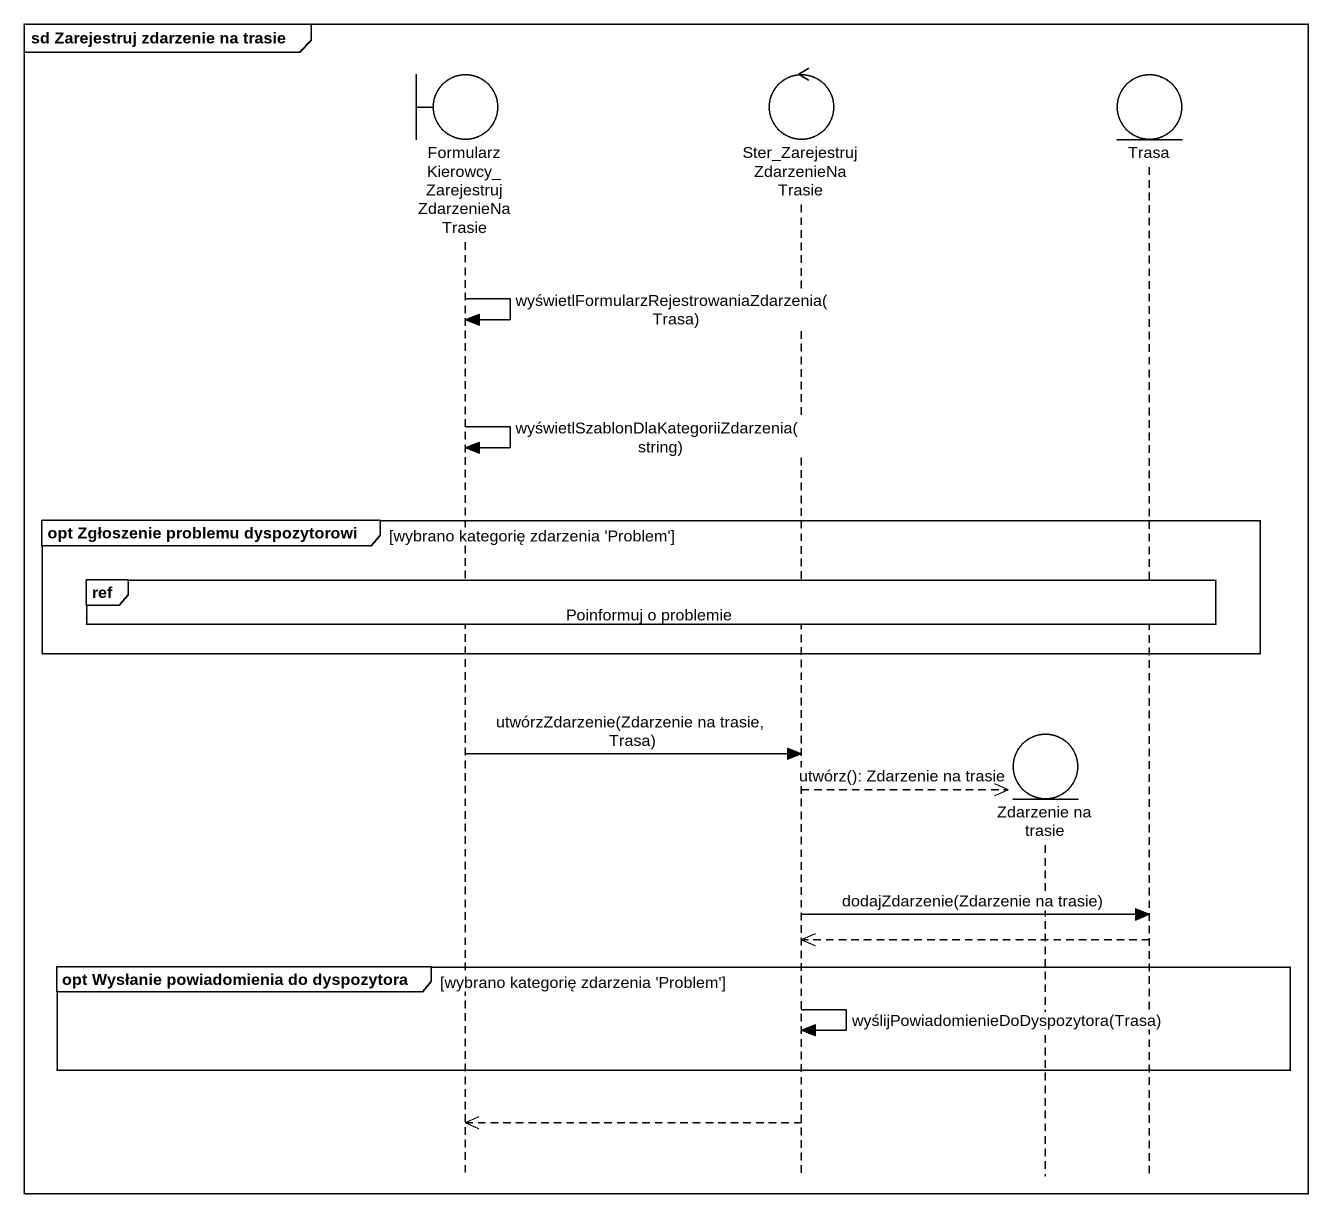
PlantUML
@startuml
mainframe sd Zarejestruj zdarzenie na trasie
hide footbox
boundary "FormularzKierowcy_ZarejestrujZdarzenieNaTrasie" as FormularzKierowcy
control "Ster_ZarejestrujZdarzenieNaTrasie" as Ster_ZarejestrujZdarzenieNaT
entity "Zdarzenie na trasie" as Zdarzenie_na_trasie
entity Trasa

FormularzKierowcy -> FormularzKierowcy : wyświetlFormularzRejestrowaniaZdarzenia(Trasa)
FormularzKierowcy -> FormularzKierowcy : wyświetlSzablonDlaKategoriiZdarzenia(string)
group opt Zgłoszenie problemu dyspozytorowi [wybrano kategorię zdarzenia 'Problem']
  ref over FormularzKierowcy, Ster_ZarejestrujZdarzenieNaT, Zdarzenie_na_trasie, Trasa : Poinformuj o problemie
end
FormularzKierowcy -> Ster_ZarejestrujZdarzenieNaT : utwórzZdarzenie(Zdarzenie na trasie, Trasa)
Ster_ZarejestrujZdarzenieNaT -->> Zdarzenie_na_trasie ** : utwórz(): Zdarzenie na trasie
Ster_ZarejestrujZdarzenieNaT -> Trasa : dodajZdarzenie(Zdarzenie na trasie)
Trasa -->> Ster_ZarejestrujZdarzenieNaT
group opt Wysłanie powiadomienia do dyspozytora [wybrano kategorię zdarzenia 'Problem']
  Ster_ZarejestrujZdarzenieNaT -> Ster_ZarejestrujZdarzenieNaT : wyślijPowiadomienieDoDyspozytora(Trasa)
end
Ster_ZarejestrujZdarzenieNaT -->> FormularzKierowcy
@enduml
